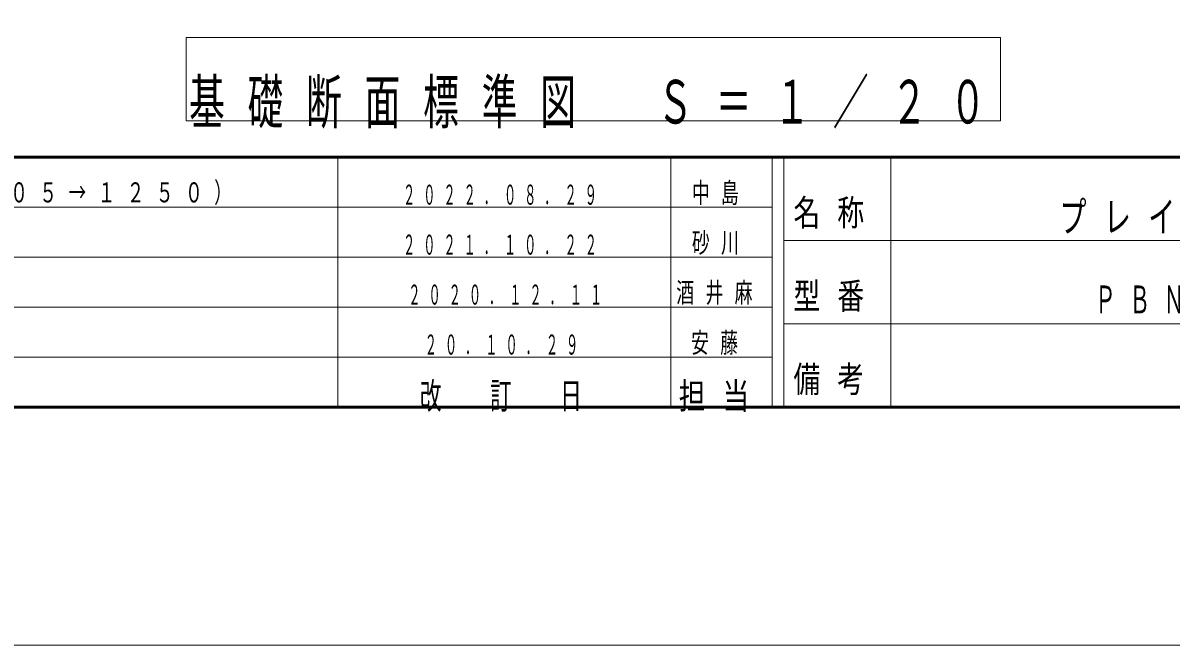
# Model space of a CAD drawing. Units: millimetres on the paper, with parts at other scales. Extents: x 6 to 426, y -599 to 292.
# Drawn here: x 102 to 198.5, y -599 to -546.7 of the extents above; entities that cross this region are included whole.
import ezdxf

# ---------------------------------------------------------------- set-up
doc = ezdxf.new("R2010")
doc.units = ezdxf.units.MM
for name, color, linetype, lineweight in [('0_2', 7, 'Continuous', 13), ('2D', 7, 'Continuous', 13), ('FMT', 7, 'Continuous', 50)]:
    doc.layers.add(name, color=color, linetype=linetype, lineweight=lineweight)
doc.styles.add('ＭＳ ゴシック', font='')
doc.styles.get('ＭＳ ゴシック').set_extended_font_data('MS Gothic')

msp = doc.modelspace()

# ---------------------------------------------------------------- linework, layer by layer
at = {"layer": '0_2', "color": 140, "lineweight": 50}
msp.add_line((28, -558), (403, -558), dxfattribs=at)
at = {"layer": '0_2'}
for p, q in [((128.5, -558), (128.5, -579)), ((156.5, -558), (156.5, -579)), ((165, -558), (165, -579)), ((166, -558), (166, -579)), ((175, -558), (175, -579)), ((28, -562.2), (165, -562.2)), ((166, -565), (306, -565)), ((28, -566.4), (165, -566.4)), ((28, -570.6), (165, -570.6)), ((166, -572), (306, -572)), ((28, -574.8), (165, -574.8))]:
    msp.add_line(p, q, dxfattribs=at)
msp.add_lwpolyline([(115.74, -554.943), (184.211, -554.943), (184.211, -547.943), (115.74, -547.943)], close=True, dxfattribs=at)
at = {"layer": '2D'}
for p, q in [((5.5, -599), (425.5, -599)), ((425.5, -599), (5.5, -599))]:
    msp.add_line(p, q, dxfattribs=at)
at = {"layer": 'FMT'}
msp.add_lwpolyline([(28, -579), (28, -322), (403, -322), (403, -579)], close=True, dxfattribs=at)

# ---------------------------------------------------------------- texts
at = {"layer": '0_2', "attachment_point": 7, "style": 'ＭＳ ゴシック'}
for s, insert, char_height in [('\\T1.64;\\W0.6;基礎断面標準図\u3000Ｓ＝１／２０', (115.99, -555.61), 3.666), ('\\T1.64;\\W0.65;Ｎｏ７．ロッククライマー新仕様に変更（基礎ピッチ：１２０５→１２５０）', (34.755, -562.017), 1.686), ('\\T1.64;\\W0.45;２０２２．０８．２９', (133.974, -562.017), 1.686), ('\\T1.64;\\W0.65;中島', (158.266, -562.017), 1.686), ('\\T1.64;\\W0.75;名称', (166.8, -564), 2.199), ('\\T1.64;\\W0.65;プレイビルダー', (189.165, -564.533), 2.566), ('\\T1.64;\\W0.45;２０２１．１０．２２', (133.974, -566.217), 1.686), ('\\T1.64;\\W0.65;砂川', (158.266, -566.217), 1.686), ('\\T1.64;\\W0.65;酒井麻', (156.955, -570.417), 1.686), ('\\T1.64;\\W0.75;型番', (166.8, -571), 2.199), ('\\T1.64;\\W0.45;２０２０．１２．１１', (134.417, -570.417), 1.686), ('\\T1.64;\\W0.55;ＰＢＮ－０４７', (192.146, -571.167), 2.346), ('\\T1.64;\\W0.45;２０．１０．２９', (135.797, -574.617), 1.686), ('\\T1.64;\\W0.65;安藤', (158.197, -574.617), 1.686), ('\\T1.64;\\W0.75;備考', (166.8, -578), 2.199), ('\\T1.64;\\W0.6;改\u3000訂\u3000日', (135.4, -579.4), 2.199), ('\\T1.64;\\W0.75;担当', (157.15, -579.4), 2.199)]:
    msp.add_mtext(s, dxfattribs=dict(at, insert=insert, char_height=char_height))

doc.saveas('drawing.dxf')
